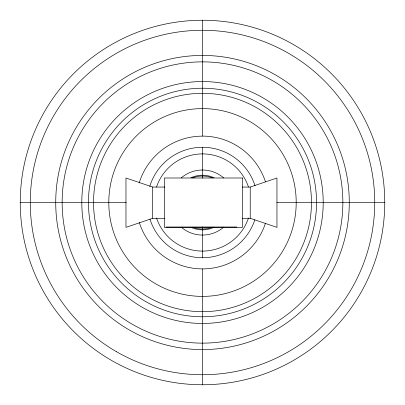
<?xml version="1.0" encoding="UTF-8"?>
<svg xmlns="http://www.w3.org/2000/svg" width="405" height="405" viewBox="0 0 405 405"><rect width="100%" height="100%" fill="white"/><g stroke="black" fill="none" stroke-linecap="round" stroke-linejoin="round"><path stroke-width="0.61" d="M164.845 218.3L152.695 218.3L125.965 227.362L125.965 177.998L152.695 187.059L164.845 187.059M242.332 187.059L250.229 187.059L276.959 177.998L276.959 227.362L250.229 218.3L242.332 218.3M20.25 202.5L126.233 202.5M276.893 202.5L384.75 202.5A182.25 182.25 0 0 0 111.375 44.666A182.25 182.25 0 0 0 111.375 360.334A182.25 182.25 0 0 0 384.75 202.5M166.06 227.008L236.864 227.008M250.229 187.059L250.229 218.3M202.5 20.25L202.5 136.131A66.324 66.324 0 0 0 139.168 182.959M202.5 147.298L202.5 178.089M202.5 226.911L202.5 257.702M139.35 222.634A66.324 66.324 0 0 0 202.5 268.895L202.5 384.75M152.695 187.059L152.695 218.3M202.5 136.105A66.324 66.324 0 0 1 265.457 181.774M265.457 223.226A66.324 66.324 0 0 1 202.5 268.895M149.956 219.181A55.166 55.166 0 0 0 202.5 257.727A55.166 55.166 0 0 0 254.851 219.778M255.044 185.819A55.166 55.166 0 0 0 202.5 147.273A55.166 55.166 0 0 0 149.769 186.416M156.512 217.956A48.544 48.544 0 0 0 202.5 251.1A48.544 48.544 0 0 0 248.488 217.956M248.488 187.044A48.544 48.544 0 0 0 202.5 153.9A48.544 48.544 0 0 0 156.512 187.044M223.707 227.165A32.527 32.527 0 0 1 181.222 227.165M181.222 177.906A32.527 32.527 0 0 1 223.707 177.906M212.347 227.129A26.507 26.507 0 0 1 192.598 227.129M192.598 177.927A26.507 26.507 0 0 1 212.347 177.927M214.048 227.276A27.322 27.322 0 0 1 190.897 227.276M190.897 177.78A27.322 27.322 0 0 1 214.048 177.78M242.504 177.998L164.395 177.998L164.395 227.362L242.504 227.362L242.504 177.998M116.387 351.651A172.226 172.226 0 0 0 374.726 202.5A172.226 172.226 0 0 0 116.387 53.349A172.226 172.226 0 0 0 116.387 351.651M202.5 55.419A146.924 146.924 0 0 0 55.733 202.5A146.924 146.924 0 0 0 202.5 349.581A146.924 146.924 0 0 0 349.267 202.5A146.924 146.924 0 0 0 202.5 55.419M202.5 61.859A140.489 140.489 0 0 0 62.157 202.5A140.489 140.489 0 0 0 202.5 343.141A140.489 140.489 0 0 0 342.843 202.5A140.489 140.489 0 0 0 202.5 61.859M202.5 81.547A120.822 120.822 0 0 0 81.805 202.5A120.822 120.822 0 0 0 202.5 323.453A120.822 120.822 0 0 0 323.195 202.5A120.822 120.822 0 0 0 202.5 81.547M202.5 88.224A114.149 114.149 0 0 0 88.472 202.5A114.149 114.149 0 0 0 202.5 316.776A114.149 114.149 0 0 0 316.528 202.5A114.149 114.149 0 0 0 202.5 88.224M202.5 93.312A109.066 109.066 0 0 0 93.55 202.5A109.066 109.066 0 0 0 202.5 311.688A109.066 109.066 0 0 0 311.45 202.5A109.066 109.066 0 0 0 202.5 93.312M202.5 108.601A93.798 93.798 0 0 0 108.803 202.5A93.798 93.798 0 0 0 202.5 296.399A93.798 93.798 0 0 0 296.197 202.5A93.798 93.798 0 0 0 202.5 108.601"/></g></svg>
